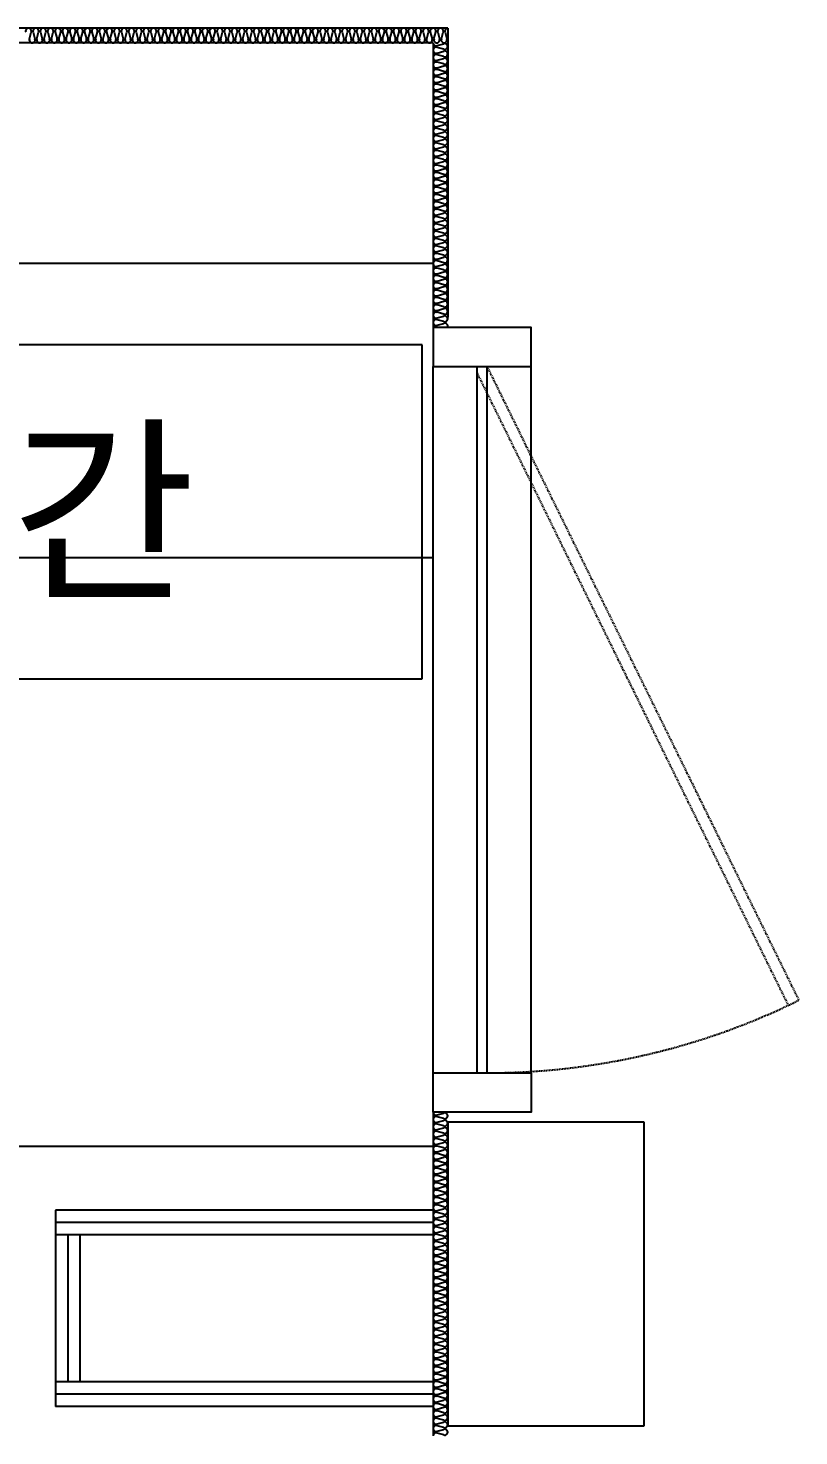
# Model space of a CAD drawing. Header units: millimetres. Extents: x 836 to 24182, y 1037 to 15910.
# Drawn here: x 22897 to 24076, y 13742 to 15895 of the extents above; entities that cross this region are included whole.
import ezdxf
from ezdxf.enums import TextEntityAlignment as Align

# ---------------------------------------------------------------- set-up
doc = ezdxf.new("R2010")
doc.units = ezdxf.units.MM
doc.linetypes.add('주동원본-1$0$HD', pattern=[2.5, 1.5, -1])
for name, color, linetype in [('A_TXT', 250, 'Continuous'), ('LEGN', 7, 'Continuous'), ('주동원본-1$0$A_DOOR', 5, 'Continuous'), ('주동원본-1$0$A_DRY', 5, 'Continuous'), ('주동원본-1$0$A_HAT_P', 179, 'Continuous'), ('주동원본-1$0$A_INS', 8, 'Continuous'), ('주동원본-1$0$AS_CON', 10, 'Continuous')]:
    doc.layers.add(name, color=color, linetype=linetype)
doc.styles.add('돋음', font='')
doc.styles.get('돋음').set_extended_font_data('Dotum')

msp = doc.modelspace()

# ---------------------------------------------------------------- linework, layer by layer
at = {"layer": 'LEGN'}
for p, q in [((23499.6, 15410.9), (21748.5, 15410.9)), ((23499.6, 14899.8), (23499.6, 15410.9)), ((21748.5, 14899.8), (23499.6, 14899.8))]:
    msp.add_line(p, q, dxfattribs=at)
at = {"layer": '주동원본-1$0$A_DOOR', "color": 8}
for p, q in [((23516.3, 14297.5), (23516.3, 15377.5)), ((23666.3, 14297.5), (23666.3, 15377.5))]:
    msp.add_line(p, q, dxfattribs=at)
at = {"layer": '주동원본-1$0$A_DOOR', "linetype": 'Continuous'}
for p, q in [((23583.8, 14297.5), (23583.8, 15377.5)), ((23598.8, 14297.5), (23598.8, 15377.5))]:
    msp.add_line(p, q, dxfattribs=at)
at = {"layer": '주동원본-1$0$A_DOOR', "color": 8, "linetype": '주동원본-1$0$HD'}
for p, q in [((23598.8, 15377.5), (24075.7, 14408.5)), ((23583.2, 15368.5), (24059.5, 14400.7))]:
    msp.add_line(p, q, dxfattribs=at)
at = {"layer": '주동원본-1$0$A_DOOR', "linetype": 'Continuous'}
for points in [[(23516.3, 15377.5), (23666.3, 15377.5), (23666.3, 15437.5), (23576.3, 15437.5), (23576.3, 15437.5), (23516.3, 15437.5), (23516.3, 15377.5), (23516.3, 15377.5)], [(23516.3, 14297.5), (23666.3, 14297.5), (23666.3, 14237.5), (23666.3, 14237.5), (23666.3, 14237.5), (23516.3, 14237.5), (23516.3, 14297.5), (23516.3, 14297.5)]]:
    msp.add_lwpolyline(points, dxfattribs=at)
at = {"layer": '주동원본-1$0$A_DOOR', "color": 8, "linetype": '주동원본-1$0$HD'}
msp.add_arc((23598.8, 15377.5), 1080, 270, 296.2024, dxfattribs=at)
at = {"layer": '주동원본-1$0$A_DRY'}
for p, q in [((23516.3, 14087.5), (22938.8, 14087.5)), ((22938.8, 14087.5), (22938.8, 13787.5)), ((23516.3, 14050), (22938.8, 14050)), ((22976.3, 14050), (22976.3, 13825)), ((23516.3, 13825), (22938.8, 13825)), ((23516.3, 13787.5), (22938.8, 13787.5))]:
    msp.add_line(p, q, dxfattribs=at)
at = {"layer": '주동원본-1$0$A_DRY', "color": 8}
for p, q in [((23516.3, 14068.7), (22938.8, 14068.7)), ((22957.6, 14050), (22957.6, 13825)), ((23516.3, 13806.2), (22938.8, 13806.2))]:
    msp.add_line(p, q, dxfattribs=at)
at = {"layer": '주동원본-1$0$A_HAT_P', "ltscale": 0.7}
for p, q in [((23516.3, 15535), (21738.8, 15535)), ((23516.3, 15085), (21738.8, 15085)), ((23516.3, 14185), (21738.8, 14185))]:
    msp.add_line(p, q, dxfattribs=at)
at = {"layer": '주동원본-1$0$A_INS', "ltscale": 0.7}
for p, q in [((22899, 15878.6), (22901.8, 15888.9)), ((22904.6, 15888.9), (22907.4, 15878.6)), ((22910.2, 15878.6), (22913, 15888.9)), ((22915.9, 15888.9), (22918.7, 15878.6)), ((22921.5, 15878.6), (22924.3, 15888.9)), ((22927.1, 15888.9), (22929.9, 15878.6)), ((22932.7, 15878.6), (22935.5, 15888.9)), ((22938.4, 15888.9), (22941.2, 15878.6)), ((22944, 15878.6), (22946.8, 15888.9)), ((22949.6, 15888.9), (22952.4, 15878.6)), ((22955.2, 15878.6), (22958, 15888.9)), ((22960.9, 15888.9), (22963.7, 15878.6)), ((22966.5, 15878.6), (22969.3, 15888.9)), ((22972.1, 15888.9), (22974.9, 15878.6)), ((22977.7, 15878.6), (22980.5, 15888.9)), ((22983.4, 15888.9), (22986.2, 15878.6)), ((22989, 15878.6), (22991.8, 15888.9)), ((22994.6, 15888.9), (22997.4, 15878.6)), ((23000.2, 15878.6), (23003, 15888.9)), ((23005.9, 15888.9), (23008.7, 15878.6)), ((23011.5, 15878.6), (23014.3, 15888.9)), ((23017.1, 15888.9), (23019.9, 15878.6)), ((23022.7, 15878.6), (23025.5, 15888.9)), ((23028.4, 15888.9), (23031.2, 15878.6)), ((23034, 15878.6), (23036.8, 15888.9)), ((23039.6, 15888.9), (23042.4, 15878.6)), ((23045.2, 15878.6), (23048, 15888.9)), ((23050.9, 15888.9), (23053.7, 15878.6)), ((23056.5, 15878.6), (23059.3, 15888.9)), ((23062.1, 15888.9), (23064.9, 15878.6)), ((23067.7, 15878.6), (23070.5, 15888.9)), ((23073.4, 15888.9), (23076.2, 15878.6)), ((23079, 15878.6), (23081.8, 15888.9)), ((23084.6, 15888.9), (23087.4, 15878.6)), ((23090.2, 15878.6), (23093, 15888.9)), ((23095.9, 15888.9), (23098.7, 15878.6)), ((23101.5, 15878.6), (23104.3, 15888.9)), ((23107.1, 15888.9), (23109.9, 15878.6)), ((23112.7, 15878.6), (23115.5, 15888.9)), ((23118.4, 15888.9), (23121.2, 15878.6)), ((23124, 15878.6), (23126.8, 15888.9)), ((23129.6, 15888.9), (23132.4, 15878.6)), ((23135.2, 15878.6), (23138, 15888.9)), ((23140.9, 15888.9), (23143.7, 15878.6)), ((23146.5, 15878.6), (23149.3, 15888.9)), ((23152.1, 15888.9), (23154.9, 15878.6)), ((23157.7, 15878.6), (23160.5, 15888.9)), ((23163.4, 15888.9), (23166.2, 15878.6)), ((23169, 15878.6), (23171.8, 15888.9)), ((23174.6, 15888.9), (23177.4, 15878.6)), ((23180.2, 15878.6), (23183, 15888.9)), ((23185.9, 15888.9), (23188.7, 15878.6)), ((23191.5, 15878.6), (23194.3, 15888.9)), ((23197.1, 15888.9), (23199.9, 15878.6)), ((23202.7, 15878.6), (23205.5, 15888.9)), ((23208.4, 15888.9), (23211.2, 15878.6)), ((23214, 15878.6), (23216.8, 15888.9)), ((23219.6, 15888.9), (23222.4, 15878.6)), ((23225.2, 15878.6), (23228, 15888.9)), ((23230.9, 15888.9), (23233.7, 15878.6)), ((23236.5, 15878.6), (23239.3, 15888.9)), ((23242.1, 15888.9), (23244.9, 15878.6)), ((23247.7, 15878.6), (23250.5, 15888.9)), ((23253.4, 15888.9), (23256.2, 15878.6)), ((23259, 15878.6), (23261.8, 15888.9)), ((23264.6, 15888.9), (23267.4, 15878.6)), ((23270.2, 15878.6), (23273, 15888.9)), ((23275.9, 15888.9), (23278.7, 15878.6)), ((23281.5, 15878.6), (23284.3, 15888.9)), ((23287.1, 15888.9), (23289.9, 15878.6)), ((23292.7, 15878.6), (23295.5, 15888.9)), ((23298.4, 15888.9), (23301.2, 15878.6)), ((23304, 15878.6), (23306.8, 15888.9)), ((23309.6, 15888.9), (23312.4, 15878.6)), ((23315.2, 15878.6), (23318, 15888.9)), ((23320.9, 15888.9), (23323.7, 15878.6)), ((23326.5, 15878.6), (23329.3, 15888.9)), ((23332.1, 15888.9), (23334.9, 15878.6)), ((23337.7, 15878.6), (23340.5, 15888.9)), ((23343.4, 15888.9), (23346.2, 15878.6)), ((23349, 15878.6), (23351.8, 15888.9)), ((23354.6, 15888.9), (23357.4, 15878.6)), ((23360.2, 15878.6), (23363, 15888.9)), ((23365.9, 15888.9), (23368.7, 15878.6)), ((23371.5, 15878.6), (23374.3, 15888.9)), ((23377.1, 15888.9), (23379.9, 15878.6)), ((23382.7, 15878.6), (23385.5, 15888.9)), ((23388.4, 15888.9), (23391.2, 15878.6)), ((23394, 15878.6), (23396.8, 15888.9)), ((23399.6, 15888.9), (23402.4, 15878.6)), ((23405.2, 15878.6), (23408, 15888.9)), ((23410.9, 15888.9), (23413.7, 15878.6)), ((23416.5, 15878.6), (23419.3, 15888.9)), ((23422.1, 15888.9), (23424.9, 15878.6)), ((23427.7, 15878.6), (23430.5, 15888.9)), ((23433.4, 15888.9), (23436.2, 15878.6)), ((23439, 15878.6), (23441.8, 15888.9)), ((23444.6, 15888.9), (23447.4, 15878.6)), ((23450.2, 15878.6), (23453, 15888.9)), ((23455.9, 15888.9), (23458.7, 15878.6)), ((23461.5, 15878.6), (23464.3, 15888.9)), ((23467.1, 15888.9), (23469.9, 15878.6)), ((23472.7, 15878.6), (23475.5, 15888.9)), ((23478.4, 15888.9), (23481.2, 15878.6)), ((23484, 15878.6), (23486.8, 15888.9)), ((23489.6, 15888.9), (23492.4, 15878.6)), ((23495.2, 15878.6), (23498, 15888.9)), ((23500.9, 15888.9), (23503.7, 15878.6)), ((23506.5, 15878.6), (23509.3, 15888.9)), ((23512.1, 15888.9), (23514.9, 15878.6)), ((23517.7, 15878.6), (23520.5, 15888.9)), ((23523.4, 15888.9), (23526.2, 15878.6)), ((23529, 15878.6), (23531.8, 15888.9)), ((23534.6, 15888.9), (23537.4, 15878.6)), ((23522.4, 15868.3), (23532.7, 15871.1)), ((23532.7, 15862.7), (23522.4, 15865.5)), ((23522.4, 15857), (23532.7, 15859.8)), ((23532.7, 15851.4), (23522.4, 15854.2)), ((23522.4, 15845.8), (23532.7, 15848.6)), ((23532.7, 15840.2), (23522.4, 15843)), ((23522.4, 15834.5), (23532.7, 15837.3)), ((23532.7, 15828.9), (23522.4, 15831.7)), ((23522.4, 15823.3), (23532.7, 15826.1)), ((23532.7, 15817.7), (23522.4, 15820.5)), ((23522.4, 15812), (23532.7, 15814.8)), ((23532.7, 15806.4), (23522.4, 15809.2)), ((23522.4, 15800.8), (23532.7, 15803.6)), ((23532.7, 15795.2), (23522.4, 15798)), ((23522.4, 15789.5), (23532.7, 15792.3)), ((23532.7, 15783.9), (23522.4, 15786.7)), ((23522.4, 15778.3), (23532.7, 15781.1)), ((23532.7, 15772.7), (23522.4, 15775.5)), ((23522.4, 15767), (23532.7, 15769.8)), ((23532.7, 15761.4), (23522.4, 15764.2)), ((23522.4, 15755.8), (23532.7, 15758.6)), ((23532.7, 15750.2), (23522.4, 15753)), ((23522.4, 15744.5), (23532.7, 15747.3)), ((23532.7, 15738.9), (23522.4, 15741.7)), ((23522.4, 15733.3), (23532.7, 15736.1)), ((23532.7, 15727.7), (23522.4, 15730.5)), ((23522.4, 15722), (23532.7, 15724.8)), ((23532.7, 15716.4), (23522.4, 15719.2)), ((23522.4, 15710.8), (23532.7, 15713.6)), ((23532.7, 15705.2), (23522.4, 15708)), ((23522.4, 15699.5), (23532.7, 15702.3)), ((23532.7, 15693.9), (23522.4, 15696.7)), ((23522.4, 15688.3), (23532.7, 15691.1)), ((23532.7, 15682.7), (23522.4, 15685.5)), ((23522.4, 15677), (23532.7, 15679.8)), ((23532.7, 15671.4), (23522.4, 15674.2)), ((23522.4, 15665.8), (23532.7, 15668.6)), ((23532.7, 15660.2), (23522.4, 15663)), ((23522.4, 15654.5), (23532.7, 15657.3)), ((23532.7, 15648.9), (23522.4, 15651.7)), ((23522.4, 15643.3), (23532.7, 15646.1)), ((23532.7, 15637.7), (23522.4, 15640.5)), ((23522.4, 15632), (23532.7, 15634.8)), ((23532.7, 15626.4), (23522.4, 15629.2)), ((23522.4, 15620.8), (23532.7, 15623.6)), ((23532.7, 15615.2), (23522.4, 15618)), ((23522.4, 15609.5), (23532.7, 15612.3)), ((23532.7, 15603.9), (23522.4, 15606.7)), ((23522.4, 15598.3), (23532.7, 15601.1)), ((23532.7, 15592.7), (23522.4, 15595.5)), ((23522.4, 15587), (23532.7, 15589.8)), ((23532.7, 15581.4), (23522.4, 15584.2)), ((23522.4, 15575.8), (23532.7, 15578.6)), ((23532.7, 15570.2), (23522.4, 15573)), ((23522.4, 15564.5), (23532.7, 15567.3)), ((23532.7, 15558.9), (23522.4, 15561.7)), ((23522.4, 15553.3), (23532.7, 15556.1)), ((23532.7, 15547.7), (23522.4, 15550.5)), ((23522.4, 15542), (23532.7, 15544.8)), ((23532.7, 15536.4), (23522.4, 15539.2)), ((23522.4, 15530.8), (23532.7, 15533.6)), ((23532.7, 15525.2), (23522.4, 15528)), ((23522.4, 15519.5), (23532.7, 15522.3)), ((23532.7, 15513.9), (23522.4, 15516.7)), ((23522.4, 15508.3), (23532.7, 15511.1)), ((23532.7, 15502.7), (23522.4, 15505.5)), ((23522.4, 15497), (23532.7, 15499.8)), ((23532.7, 15491.4), (23522.4, 15494.2)), ((23522.4, 15485.8), (23532.7, 15488.6)), ((23532.7, 15480.2), (23522.4, 15483)), ((23522.4, 15474.5), (23532.7, 15477.3)), ((23532.7, 15468.9), (23522.4, 15471.7)), ((23522.4, 15463.3), (23532.7, 15466.1)), ((23532.7, 15457.7), (23522.4, 15460.5)), ((23522.4, 15452), (23532.7, 15454.8)), ((23532.7, 15446.4), (23522.4, 15449.2)), ((23522.4, 15440.8), (23532.7, 15443.6)), ((23522.4, 14233.3), (23532.7, 14236.1)), ((23532.7, 14227.7), (23522.4, 14230.5)), ((23522.4, 14222), (23532.7, 14224.8)), ((23532.7, 14216.4), (23522.4, 14219.2)), ((23522.4, 14210.8), (23532.7, 14213.6)), ((23532.7, 14205.2), (23522.4, 14208)), ((23522.4, 14199.5), (23532.7, 14202.3)), ((23532.7, 14193.9), (23522.4, 14196.7)), ((23522.4, 14188.3), (23532.7, 14191.1)), ((23532.7, 14182.7), (23522.4, 14185.5)), ((23522.4, 14177), (23532.7, 14179.8)), ((23532.7, 14171.4), (23522.4, 14174.2)), ((23522.4, 14165.8), (23532.7, 14168.6)), ((23532.7, 14160.2), (23522.4, 14163)), ((23522.4, 14154.5), (23532.7, 14157.3)), ((23532.7, 14148.9), (23522.4, 14151.7)), ((23522.4, 14143.3), (23532.7, 14146.1)), ((23532.7, 14137.7), (23522.4, 14140.5)), ((23522.4, 14132), (23532.7, 14134.8)), ((23532.7, 14126.4), (23522.4, 14129.2)), ((23522.4, 14120.8), (23532.7, 14123.6)), ((23532.7, 14115.2), (23522.4, 14118)), ((23522.4, 14109.5), (23532.7, 14112.3)), ((23532.7, 14103.9), (23522.4, 14106.7)), ((23522.4, 14098.3), (23532.7, 14101.1)), ((23532.7, 14092.7), (23522.4, 14095.5)), ((23522.4, 14087), (23532.7, 14089.8)), ((23532.7, 14081.4), (23522.4, 14084.2)), ((23522.4, 14075.8), (23532.7, 14078.6)), ((23532.7, 14070.2), (23522.4, 14073)), ((23522.4, 14064.5), (23532.7, 14067.3)), ((23532.7, 14058.9), (23522.4, 14061.7)), ((23522.4, 14053.3), (23532.7, 14056.1)), ((23532.7, 14047.7), (23522.4, 14050.5)), ((23522.4, 14042), (23532.7, 14044.8)), ((23532.7, 14036.4), (23522.4, 14039.2)), ((23522.4, 14030.8), (23532.7, 14033.6)), ((23532.7, 14025.2), (23522.4, 14028)), ((23522.4, 14019.5), (23532.7, 14022.3)), ((23532.7, 14013.9), (23522.4, 14016.7)), ((23522.4, 14008.3), (23532.7, 14011.1)), ((23532.7, 14002.7), (23522.4, 14005.5)), ((23522.4, 13997), (23532.7, 13999.8)), ((23532.7, 13991.4), (23522.4, 13994.2)), ((23522.4, 13985.8), (23532.7, 13988.6)), ((23532.7, 13980.2), (23522.4, 13983)), ((23522.4, 13974.5), (23532.7, 13977.3)), ((23532.7, 13968.9), (23522.4, 13971.7)), ((23522.4, 13963.3), (23532.7, 13966.1)), ((23532.7, 13957.7), (23522.4, 13960.5)), ((23522.4, 13952), (23532.7, 13954.8)), ((23532.7, 13946.4), (23522.4, 13949.2)), ((23522.4, 13940.8), (23532.7, 13943.6)), ((23532.7, 13935.2), (23522.4, 13938)), ((23522.4, 13929.5), (23532.7, 13932.3)), ((23532.7, 13923.9), (23522.4, 13926.7)), ((23522.4, 13918.3), (23532.7, 13921.1)), ((23532.7, 13912.7), (23522.4, 13915.5)), ((23522.4, 13907), (23532.7, 13909.8)), ((23532.7, 13901.4), (23522.4, 13904.2)), ((23522.4, 13895.8), (23532.7, 13898.6)), ((23532.7, 13890.2), (23522.4, 13893)), ((23522.4, 13884.5), (23532.7, 13887.3)), ((23532.7, 13878.9), (23522.4, 13881.7)), ((23522.4, 13873.3), (23532.7, 13876.1)), ((23532.7, 13867.7), (23522.4, 13870.5)), ((23522.4, 13862), (23532.7, 13864.8)), ((23532.7, 13856.4), (23522.4, 13859.2)), ((23522.4, 13850.8), (23532.7, 13853.6)), ((23532.7, 13845.2), (23522.4, 13848)), ((23522.4, 13839.5), (23532.7, 13842.3)), ((23532.7, 13833.9), (23522.4, 13836.7)), ((23522.4, 13828.3), (23532.7, 13831.1)), ((23532.7, 13822.7), (23522.4, 13825.5)), ((23522.4, 13817), (23532.7, 13819.8)), ((23532.7, 13811.4), (23522.4, 13814.2)), ((23522.4, 13805.8), (23532.7, 13808.6)), ((23532.7, 13800.2), (23522.4, 13803)), ((23522.4, 13794.5), (23532.7, 13797.3)), ((23532.7, 13788.9), (23522.4, 13791.7)), ((23522.4, 13783.3), (23532.7, 13786.1)), ((23532.7, 13777.7), (23522.4, 13780.5)), ((23522.4, 13772), (23532.7, 13774.8)), ((23532.7, 13766.4), (23522.4, 13769.2)), ((23522.4, 13760.8), (23532.7, 13763.6)), ((23532.7, 13755.2), (23522.4, 13758)), ((23522.4, 13749.5), (23532.7, 13752.3)), ((23532.7, 13743.9), (23522.4, 13746.7))]:
    msp.add_line(p, q, dxfattribs=at)
at = {"layer": '주동원본-1$0$A_INS', "ltscale": 0.5}
for p, q in [((23516.3, 15872.5), (21738.8, 15872.5)), ((23516.3, 15872.5), (23516.3, 15437.5)), ((23516.3, 14237.5), (23516.3, 13742.5))]:
    msp.add_line(p, q, dxfattribs=at)
at = {"layer": '주동원본-1$0$A_INS', "ltscale": 0.7}
for centre, start, end in [((22897.6, 15890.5), 90.0069, 200.7789), ((22897.6, 15890.5), 339.2211, 89.9931), ((22908.8, 15890.5), 90.0069, 200.7789), ((22908.8, 15890.5), 339.2211, 89.9931), ((22920.1, 15890.5), 90.0069, 200.7789), ((22920.1, 15890.5), 339.2211, 89.9931), ((22931.3, 15890.5), 90.0069, 200.7789), ((22931.3, 15890.5), 339.2211, 89.9931), ((22942.6, 15890.5), 90.0069, 200.7789), ((22942.6, 15890.5), 339.2211, 89.9931), ((22953.8, 15890.5), 90.0069, 200.7789), ((22953.8, 15890.5), 339.2211, 89.9931), ((22965.1, 15890.5), 90.0069, 200.7789), ((22965.1, 15890.5), 339.2211, 89.9931), ((22976.3, 15890.5), 90.0069, 200.7789), ((22976.3, 15890.5), 339.2211, 89.9931), ((22987.6, 15890.5), 90.0069, 200.7789), ((22987.6, 15890.5), 339.2211, 89.9931), ((22998.8, 15890.5), 90.0069, 200.7789), ((22998.8, 15890.5), 339.2211, 89.9931), ((23010.1, 15890.5), 90.0069, 200.7789), ((23010.1, 15890.5), 339.2211, 89.9931), ((23021.3, 15890.5), 90.0069, 200.7789), ((23021.3, 15890.5), 339.2211, 89.9931), ((23032.6, 15890.5), 90.0069, 200.7789), ((23032.6, 15890.5), 339.2211, 89.9931), ((23043.8, 15890.5), 90.0069, 200.7789), ((23043.8, 15890.5), 339.2211, 89.9931), ((23055.1, 15890.5), 90.0069, 200.7789), ((23055.1, 15890.5), 339.2211, 89.9931), ((23066.3, 15890.5), 90.0069, 200.7789), ((23066.3, 15890.5), 339.2211, 89.9931), ((23077.6, 15890.5), 90.0069, 200.7789), ((23077.6, 15890.5), 339.2211, 89.9931), ((23088.8, 15890.5), 90.0069, 200.7789), ((23088.8, 15890.5), 339.2211, 89.9931), ((23100.1, 15890.5), 90.0069, 200.7789), ((23100.1, 15890.5), 339.2211, 89.9931), ((23111.3, 15890.5), 90.0069, 200.7789), ((23111.3, 15890.5), 339.2211, 89.9931), ((23122.6, 15890.5), 90.0069, 200.7789), ((23122.6, 15890.5), 339.2211, 89.9931), ((23133.8, 15890.5), 90.0069, 200.7789), ((23133.8, 15890.5), 339.2211, 89.9931), ((23145.1, 15890.5), 90.0069, 200.7789), ((23145.1, 15890.5), 339.2211, 89.9931), ((23156.3, 15890.5), 90.0069, 200.7789), ((23156.3, 15890.5), 339.2211, 89.9931), ((23167.6, 15890.5), 90.0069, 200.7789), ((23167.6, 15890.5), 339.2211, 89.9931), ((23178.8, 15890.5), 90.0069, 200.7789), ((23178.8, 15890.5), 339.2211, 89.9931), ((23190.1, 15890.5), 90.0069, 200.7789), ((23190.1, 15890.5), 339.2211, 89.9931), ((23201.3, 15890.5), 90.0069, 200.7789), ((23201.3, 15890.5), 339.2211, 89.9931), ((23212.6, 15890.5), 90.0069, 200.7789), ((23212.6, 15890.5), 339.2211, 89.9931), ((23223.8, 15890.5), 90.0069, 200.7789), ((23223.8, 15890.5), 339.2211, 89.9931), ((23235.1, 15890.5), 90.0069, 200.7789), ((23235.1, 15890.5), 339.2211, 89.9931), ((23246.3, 15890.5), 90.0069, 200.7789), ((23246.3, 15890.5), 339.2211, 89.9931), ((23257.6, 15890.5), 90.0069, 200.7789), ((23257.6, 15890.5), 339.2211, 89.9931), ((23268.8, 15890.5), 90.0069, 200.7789), ((23268.8, 15890.5), 339.2211, 89.9931), ((23280.1, 15890.5), 90.0069, 200.7789), ((23280.1, 15890.5), 339.2211, 89.9931), ((23291.3, 15890.5), 90.0069, 200.7789), ((23291.3, 15890.5), 339.2211, 89.9931), ((23302.6, 15890.5), 90.0069, 200.7789), ((23302.6, 15890.5), 339.2211, 89.9931), ((23313.8, 15890.5), 90.0069, 200.7789), ((23313.8, 15890.5), 339.2211, 89.9931), ((23325.1, 15890.5), 90.0069, 200.7789), ((23325.1, 15890.5), 339.2211, 89.9931), ((23336.3, 15890.5), 90.0069, 200.7789), ((23336.3, 15890.5), 339.2211, 89.9931), ((23347.6, 15890.5), 90.0069, 200.7789), ((23347.6, 15890.5), 339.2211, 89.9931), ((23358.8, 15890.5), 90.0069, 200.7789), ((23358.8, 15890.5), 339.2211, 89.9931), ((23370.1, 15890.5), 90.0069, 200.7789), ((23370.1, 15890.5), 339.2211, 89.9931), ((23381.3, 15890.5), 90.0069, 200.7789), ((23381.3, 15890.5), 339.2211, 89.9931), ((23392.6, 15890.5), 90.0069, 200.7789), ((23392.6, 15890.5), 339.2211, 89.9931), ((23403.8, 15890.5), 90.0069, 200.7789), ((23403.8, 15890.5), 339.2211, 89.9931), ((23415.1, 15890.5), 90.0069, 200.7789), ((23415.1, 15890.5), 339.2211, 89.9931), ((23426.3, 15890.5), 90.0069, 200.7789), ((23426.3, 15890.5), 339.2211, 89.9931), ((23437.6, 15890.5), 90.0069, 200.7789), ((23437.6, 15890.5), 339.2211, 89.9931), ((23448.8, 15890.5), 90.0069, 200.7789), ((23448.8, 15890.5), 339.2211, 89.9931), ((23460.1, 15890.5), 90.0069, 200.7789), ((23460.1, 15890.5), 339.2211, 89.9931), ((23471.3, 15890.5), 90.0069, 200.7789), ((23471.3, 15890.5), 339.2211, 89.9931), ((23482.6, 15890.5), 90.0069, 200.7789), ((23482.6, 15890.5), 339.2211, 89.9931), ((23493.8, 15890.5), 90.0069, 200.7789), ((23493.8, 15890.5), 339.2211, 89.9931), ((23505.1, 15890.5), 90.0069, 200.7789), ((23505.1, 15890.5), 339.2211, 89.9931), ((23516.3, 15890.5), 90.0069, 200.7789), ((23516.3, 15890.5), 339.2211, 89.9931), ((23527.6, 15890.5), 90.0069, 200.7789), ((23527.6, 15890.5), 339.2211, 89.9931), ((23538.8, 15890.5), 90.0069, 200.7789), ((22903.2, 15877), 159.2142, 20.7858), ((22914.5, 15877), 159.2142, 20.7858), ((22925.7, 15877), 159.2142, 20.7858), ((22937, 15877), 159.2142, 20.7858), ((22948.2, 15877), 159.2142, 20.7858), ((22959.5, 15877), 159.2142, 20.7858), ((22970.7, 15877), 159.2142, 20.7858), ((22982, 15877), 159.2142, 20.7858), ((22993.2, 15877), 159.2142, 20.7858), ((23004.5, 15877), 159.2142, 20.7858), ((23015.7, 15877), 159.2142, 20.7858), ((23027, 15877), 159.2142, 20.7858), ((23038.2, 15877), 159.2142, 20.7858), ((23049.5, 15877), 159.2142, 20.7858), ((23060.7, 15877), 159.2142, 20.7858), ((23072, 15877), 159.2142, 20.7858), ((23083.2, 15877), 159.2142, 20.7858), ((23094.5, 15877), 159.2142, 20.7858), ((23105.7, 15877), 159.2142, 20.7858), ((23117, 15877), 159.2142, 20.7858), ((23128.2, 15877), 159.2142, 20.7858), ((23139.5, 15877), 159.2142, 20.7858), ((23150.7, 15877), 159.2142, 20.7858), ((23162, 15877), 159.2142, 20.7858), ((23173.2, 15877), 159.2142, 20.7858), ((23184.5, 15877), 159.2142, 20.7858), ((23195.7, 15877), 159.2142, 20.7858), ((23207, 15877), 159.2142, 20.7858), ((23218.2, 15877), 159.2142, 20.7858), ((23229.5, 15877), 159.2142, 20.7858), ((23240.7, 15877), 159.2142, 20.7858), ((23252, 15877), 159.2142, 20.7858), ((23263.2, 15877), 159.2142, 20.7858), ((23274.5, 15877), 159.2142, 20.7858), ((23285.7, 15877), 159.2142, 20.7858), ((23297, 15877), 159.2142, 20.7858), ((23308.2, 15877), 159.2142, 20.7858), ((23319.5, 15877), 159.2142, 20.7858), ((23330.7, 15877), 159.2142, 20.7858), ((23342, 15877), 159.2142, 20.7858), ((23353.2, 15877), 159.2142, 20.7858), ((23364.5, 15877), 159.2142, 20.7858), ((23375.7, 15877), 159.2142, 20.7858), ((23387, 15877), 159.2142, 20.7858), ((23398.2, 15877), 159.2142, 20.7858), ((23409.5, 15877), 159.2142, 20.7858), ((23420.7, 15877), 159.2142, 20.7858), ((23432, 15877), 159.2142, 20.7858), ((23443.2, 15877), 159.2142, 20.7858), ((23454.5, 15877), 159.2142, 20.7858), ((23465.7, 15877), 159.2142, 20.7858), ((23477, 15877), 159.2142, 20.7858), ((23488.2, 15877), 159.2142, 20.7858), ((23499.5, 15877), 159.2142, 20.7858), ((23510.7, 15877), 159.2142, 20.7858), ((23520.8, 15872.5), 180.0069, 290.7789), ((23520.8, 15861.2), 69.2211, 179.9931), ((23522, 15877), 159.2142, 20.7858), ((23533.2, 15877), 159.2142, 20.7858), ((23534.3, 15866.9), 249.2142, 110.7858), ((23520.8, 15861.2), 180.0069, 290.7789), ((23520.8, 15850), 69.2211, 179.9931), ((23520.8, 15850), 180.0069, 290.7789), ((23520.8, 15838.7), 69.2211, 179.9931), ((23534.3, 15855.6), 249.2142, 110.7858), ((23534.3, 15844.4), 249.2142, 110.7858), ((23520.8, 15838.7), 180.0069, 290.7789), ((23520.8, 15827.5), 69.2211, 179.9931), ((23520.8, 15827.5), 180.0069, 290.7789), ((23534.3, 15833.1), 249.2142, 110.7858), ((23534.3, 15821.9), 249.2142, 110.7858), ((23520.8, 15816.2), 69.2211, 179.9931), ((23520.8, 15816.2), 180.0069, 290.7789), ((23520.8, 15805), 69.2211, 179.9931), ((23520.8, 15805), 180.0069, 290.7789), ((23534.3, 15810.6), 249.2142, 110.7858), ((23534.3, 15799.4), 249.2142, 110.7858), ((23520.8, 15793.7), 69.2211, 179.9931), ((23520.8, 15793.7), 180.0069, 290.7789), ((23520.8, 15782.5), 69.2211, 179.9931), ((23520.8, 15782.5), 180.0069, 290.7789), ((23534.3, 15788.1), 249.2142, 110.7858), ((23534.3, 15776.9), 249.2142, 110.7858), ((23520.8, 15771.2), 69.2211, 179.9931), ((23520.8, 15771.2), 180.0069, 290.7789), ((23520.8, 15760), 69.2211, 179.9931), ((23520.8, 15760), 180.0069, 290.7789), ((23534.3, 15765.6), 249.2142, 110.7858), ((23534.3, 15754.4), 249.2142, 110.7858), ((23520.8, 15748.7), 69.2211, 179.9931), ((23520.8, 15748.7), 180.0069, 290.7789), ((23520.8, 15737.5), 69.2211, 179.9931), ((23520.8, 15737.5), 180.0069, 290.7789), ((23534.3, 15743.1), 249.2142, 110.7858), ((23534.3, 15731.9), 249.2142, 110.7858), ((23520.8, 15726.2), 69.2211, 179.9931), ((23520.8, 15726.2), 180.0069, 290.7789), ((23520.8, 15715), 69.2211, 179.9931), ((23520.8, 15715), 180.0069, 290.7789), ((23534.3, 15720.6), 249.2142, 110.7858), ((23534.3, 15709.4), 249.2142, 110.7858), ((23520.8, 15703.7), 69.2211, 179.9931), ((23520.8, 15703.7), 180.0069, 290.7789), ((23520.8, 15692.5), 69.2211, 179.9931), ((23520.8, 15692.5), 180.0069, 290.7789), ((23534.3, 15698.1), 249.2142, 110.7858), ((23520.8, 15681.2), 69.2211, 179.9931), ((23520.8, 15681.2), 180.0069, 290.7789), ((23520.8, 15670), 69.2211, 179.9931), ((23534.3, 15686.9), 249.2142, 110.7858), ((23534.3, 15675.6), 249.2142, 110.7858), ((23520.8, 15670), 180.0069, 290.7789), ((23520.8, 15658.7), 69.2211, 179.9931), ((23520.8, 15658.7), 180.0069, 290.7789), ((23520.8, 15647.5), 69.2211, 179.9931), ((23534.3, 15664.4), 249.2142, 110.7858), ((23534.3, 15653.1), 249.2142, 110.7858), ((23520.8, 15647.5), 180.0069, 290.7789), ((23520.8, 15636.2), 69.2211, 179.9931), ((23520.8, 15636.2), 180.0069, 290.7789), ((23520.8, 15625), 69.2211, 179.9931), ((23534.3, 15641.9), 249.2142, 110.7858), ((23534.3, 15630.6), 249.2142, 110.7858), ((23520.8, 15625), 180.0069, 290.7789), ((23520.8, 15613.7), 69.2211, 179.9931), ((23520.8, 15613.7), 180.0069, 290.7789), ((23520.8, 15602.5), 69.2211, 179.9931), ((23534.3, 15619.4), 249.2142, 110.7858), ((23534.3, 15608.1), 249.2142, 110.7858), ((23520.8, 15602.5), 180.0069, 290.7789), ((23520.8, 15591.2), 69.2211, 179.9931), ((23520.8, 15591.2), 180.0069, 290.7789), ((23520.8, 15580), 69.2211, 179.9931), ((23534.3, 15596.9), 249.2142, 110.7858), ((23534.3, 15585.6), 249.2142, 110.7858), ((23520.8, 15580), 180.0069, 290.7789), ((23520.8, 15568.7), 69.2211, 179.9931), ((23520.8, 15568.7), 180.0069, 290.7789), ((23534.3, 15574.4), 249.2142, 110.7858), ((23534.3, 15563.1), 249.2142, 110.7858), ((23520.8, 15557.5), 69.2211, 179.9931), ((23520.8, 15557.5), 180.0069, 290.7789), ((23520.8, 15546.2), 69.2211, 179.9931), ((23520.8, 15546.2), 180.0069, 290.7789), ((23534.3, 15551.9), 249.2142, 110.7858), ((23534.3, 15540.6), 249.2142, 110.7858), ((23520.8, 15535), 69.2211, 179.9931), ((23520.8, 15535), 180.0069, 290.7789), ((23520.8, 15523.7), 69.2211, 179.9931), ((23520.8, 15523.7), 180.0069, 290.7789), ((23534.3, 15529.4), 249.2142, 110.7858), ((23534.3, 15518.1), 249.2142, 110.7858), ((23520.8, 15512.5), 69.2211, 179.9931), ((23520.8, 15512.5), 180.0069, 290.7789), ((23520.8, 15501.2), 69.2211, 179.9931), ((23520.8, 15501.2), 180.0069, 290.7789), ((23534.3, 15506.9), 249.2142, 110.7858), ((23534.3, 15495.6), 249.2142, 110.7858), ((23520.8, 15490), 69.2211, 179.9931), ((23520.8, 15490), 180.0069, 290.7789), ((23520.8, 15478.7), 69.2211, 179.9931), ((23520.8, 15478.7), 180.0069, 290.7789), ((23534.3, 15484.4), 249.2142, 110.7858), ((23534.3, 15473.1), 249.2142, 110.7858), ((23520.8, 15467.5), 69.2211, 179.9931), ((23520.8, 15467.5), 180.0069, 290.7789), ((23520.8, 15456.2), 69.2211, 179.9931), ((23520.8, 15456.2), 180.0069, 290.7789), ((23534.3, 15461.9), 249.2142, 110.7858), ((23534.3, 15450.6), 249.2142, 110.7858), ((23520.8, 15445), 69.2211, 179.9931), ((23520.8, 15445), 180.0069, 290.7789), ((23534.3, 15439.4), 335.3781, 110.7858), ((23520.8, 14237.5), 180.0069, 290.7789), ((23520.8, 14226.2), 69.2211, 179.9931), ((23534.3, 14231.9), 249.2142, 110.7858), ((23520.8, 14226.2), 180.0069, 290.7789), ((23520.8, 14215), 69.2211, 179.9931), ((23520.8, 14215), 180.0069, 290.7789), ((23520.8, 14203.7), 69.2211, 179.9931), ((23534.3, 14220.6), 249.2142, 110.7858), ((23534.3, 14209.4), 249.2142, 110.7858), ((23520.8, 14203.7), 180.0069, 290.7789), ((23520.8, 14192.5), 69.2211, 179.9931), ((23520.8, 14192.5), 180.0069, 290.7789), ((23520.8, 14181.2), 69.2211, 179.9931), ((23534.3, 14198.1), 249.2142, 110.7858), ((23534.3, 14186.9), 249.2142, 110.7858), ((23520.8, 14181.2), 180.0069, 290.7789), ((23520.8, 14170), 69.2211, 179.9931), ((23520.8, 14170), 180.0069, 290.7789), ((23534.3, 14175.6), 249.2142, 110.7858), ((23534.3, 14164.4), 249.2142, 110.7858), ((23520.8, 14158.7), 69.2211, 179.9931), ((23520.8, 14158.7), 180.0069, 290.7789), ((23520.8, 14147.5), 69.2211, 179.9931), ((23520.8, 14147.5), 180.0069, 290.7789), ((23534.3, 14153.1), 249.2142, 110.7858), ((23534.3, 14141.9), 249.2142, 110.7858), ((23520.8, 14136.2), 69.2211, 179.9931), ((23520.8, 14136.2), 180.0069, 290.7789), ((23520.8, 14125), 69.2211, 179.9931), ((23520.8, 14125), 180.0069, 290.7789), ((23534.3, 14130.6), 249.2142, 110.7858), ((23534.3, 14119.4), 249.2142, 110.7858), ((23520.8, 14113.7), 69.2211, 179.9931), ((23520.8, 14113.7), 180.0069, 290.7789), ((23520.8, 14102.5), 69.2211, 179.9931), ((23520.8, 14102.5), 180.0069, 290.7789), ((23534.3, 14108.1), 249.2142, 110.7858), ((23534.3, 14096.9), 249.2142, 110.7858), ((23520.8, 14091.2), 69.2211, 179.9931), ((23520.8, 14091.2), 180.0069, 290.7789), ((23520.8, 14080), 69.2211, 179.9931), ((23520.8, 14080), 180.0069, 290.7789), ((23534.3, 14085.6), 249.2142, 110.7858), ((23534.3, 14074.4), 249.2142, 110.7858), ((23520.8, 14068.7), 69.2211, 179.9931), ((23520.8, 14068.7), 180.0069, 290.7789), ((23520.8, 14057.5), 69.2211, 179.9931), ((23520.8, 14057.5), 180.0069, 290.7789), ((23534.3, 14063.1), 249.2142, 110.7858), ((23534.3, 14051.9), 249.2142, 110.7858), ((23520.8, 14046.2), 69.2211, 179.9931), ((23520.8, 14046.2), 180.0069, 290.7789), ((23520.8, 14035), 69.2211, 179.9931), ((23520.8, 14035), 180.0069, 290.7789), ((23534.3, 14040.6), 249.2142, 110.7858), ((23520.8, 14023.7), 69.2211, 179.9931), ((23520.8, 14023.7), 180.0069, 290.7789), ((23520.8, 14012.5), 69.2211, 179.9931), ((23534.3, 14029.4), 249.2142, 110.7858), ((23534.3, 14018.1), 249.2142, 110.7858), ((23520.8, 14012.5), 180.0069, 290.7789), ((23520.8, 14001.2), 69.2211, 179.9931), ((23520.8, 14001.2), 180.0069, 290.7789), ((23520.8, 13990), 69.2211, 179.9931), ((23534.3, 14006.9), 249.2142, 110.7858), ((23534.3, 13995.6), 249.2142, 110.7858), ((23520.8, 13990), 180.0069, 290.7789), ((23520.8, 13978.7), 69.2211, 179.9931), ((23520.8, 13978.7), 180.0069, 290.7789), ((23520.8, 13967.5), 69.2211, 179.9931), ((23534.3, 13984.4), 249.2142, 110.7858), ((23534.3, 13973.1), 249.2142, 110.7858), ((23520.8, 13967.5), 180.0069, 290.7789), ((23520.8, 13956.2), 69.2211, 179.9931), ((23520.8, 13956.2), 180.0069, 290.7789), ((23520.8, 13945), 69.2211, 179.9931), ((23534.3, 13961.9), 249.2142, 110.7858), ((23534.3, 13950.6), 249.2142, 110.7858), ((23520.8, 13945), 180.0069, 290.7789), ((23520.8, 13933.7), 69.2211, 179.9931), ((23520.8, 13933.7), 180.0069, 290.7789), ((23520.8, 13922.5), 69.2211, 179.9931), ((23534.3, 13939.4), 249.2142, 110.7858), ((23534.3, 13928.1), 249.2142, 110.7858), ((23520.8, 13922.5), 180.0069, 290.7789), ((23520.8, 13911.2), 69.2211, 179.9931), ((23520.8, 13911.2), 180.0069, 290.7789), ((23534.3, 13916.9), 249.2142, 110.7858), ((23534.3, 13905.6), 249.2142, 110.7858), ((23520.8, 13900), 69.2211, 179.9931), ((23520.8, 13900), 180.0069, 290.7789), ((23520.8, 13888.7), 69.2211, 179.9931), ((23520.8, 13888.7), 180.0069, 290.7789), ((23534.3, 13894.4), 249.2142, 110.7858), ((23534.3, 13883.1), 249.2142, 110.7858), ((23520.8, 13877.5), 69.2211, 179.9931), ((23520.8, 13877.5), 180.0069, 290.7789), ((23520.8, 13866.2), 69.2211, 179.9931), ((23520.8, 13866.2), 180.0069, 290.7789), ((23534.3, 13871.9), 249.2142, 110.7858), ((23534.3, 13860.6), 249.2142, 110.7858), ((23520.8, 13855), 69.2211, 179.9931), ((23520.8, 13855), 180.0069, 290.7789), ((23520.8, 13843.7), 69.2211, 179.9931), ((23520.8, 13843.7), 180.0069, 290.7789), ((23534.3, 13849.4), 249.2142, 110.7858), ((23534.3, 13838.1), 249.2142, 110.7858), ((23520.8, 13832.5), 69.2211, 179.9931), ((23520.8, 13832.5), 180.0069, 290.7789), ((23520.8, 13821.2), 69.2211, 179.9931), ((23520.8, 13821.2), 180.0069, 290.7789), ((23534.3, 13826.9), 249.2142, 110.7858), ((23534.3, 13815.6), 249.2142, 110.7858), ((23520.8, 13810), 69.2211, 179.9931), ((23520.8, 13810), 180.0069, 290.7789), ((23520.8, 13798.7), 69.2211, 179.9931), ((23520.8, 13798.7), 180.0069, 290.7789), ((23534.3, 13804.4), 249.2142, 110.7858), ((23534.3, 13793.1), 249.2142, 110.7858), ((23520.8, 13787.5), 69.2211, 179.9931), ((23520.8, 13787.5), 180.0069, 290.7789), ((23520.8, 13776.2), 69.2211, 179.9931), ((23520.8, 13776.2), 180.0069, 290.7789), ((23534.3, 13781.9), 249.2142, 110.7858), ((23520.8, 13765), 69.2211, 179.9931), ((23520.8, 13765), 180.0069, 290.7789), ((23520.8, 13753.7), 69.2211, 179.9931), ((23534.3, 13770.6), 249.2142, 110.7858), ((23534.3, 13759.4), 249.2142, 110.7858), ((23520.8, 13753.7), 180.0069, 290.7789), ((23520.8, 13742.5), 69.2211, 179.9931), ((23534.3, 13748.1), 249.2142, 110.7858)]:
    msp.add_arc(centre, 4.5, start, end, dxfattribs=at)
at = {"layer": '주동원본-1$0$AS_CON', "ltscale": 0.5}
for p, q in [((23538.8, 15895), (21626.3, 15895)), ((23538.8, 15895), (23538.8, 15452.5)), ((23538.8, 14222.5), (23538.8, 13757.5)), ((23838.8, 14222.5), (23838.8, 13757.5)), ((23838.8, 13757.5), (23538.8, 13757.5))]:
    msp.add_line(p, q, dxfattribs=at)
at = {"layer": '주동원본-1$0$AS_CON'}
msp.add_line((23538.8, 14222.5), (23838.8, 14222.5), dxfattribs=at)

# ---------------------------------------------------------------- texts
at = {"layer": 'A_TXT', "linetype": 'Continuous', "style": '돋음'}
msp.add_text('대피공간', height=225, dxfattribs=at).set_placement((22024, 15155.3), align=Align.MIDDLE_LEFT)

doc.saveas('drawing.dxf')
